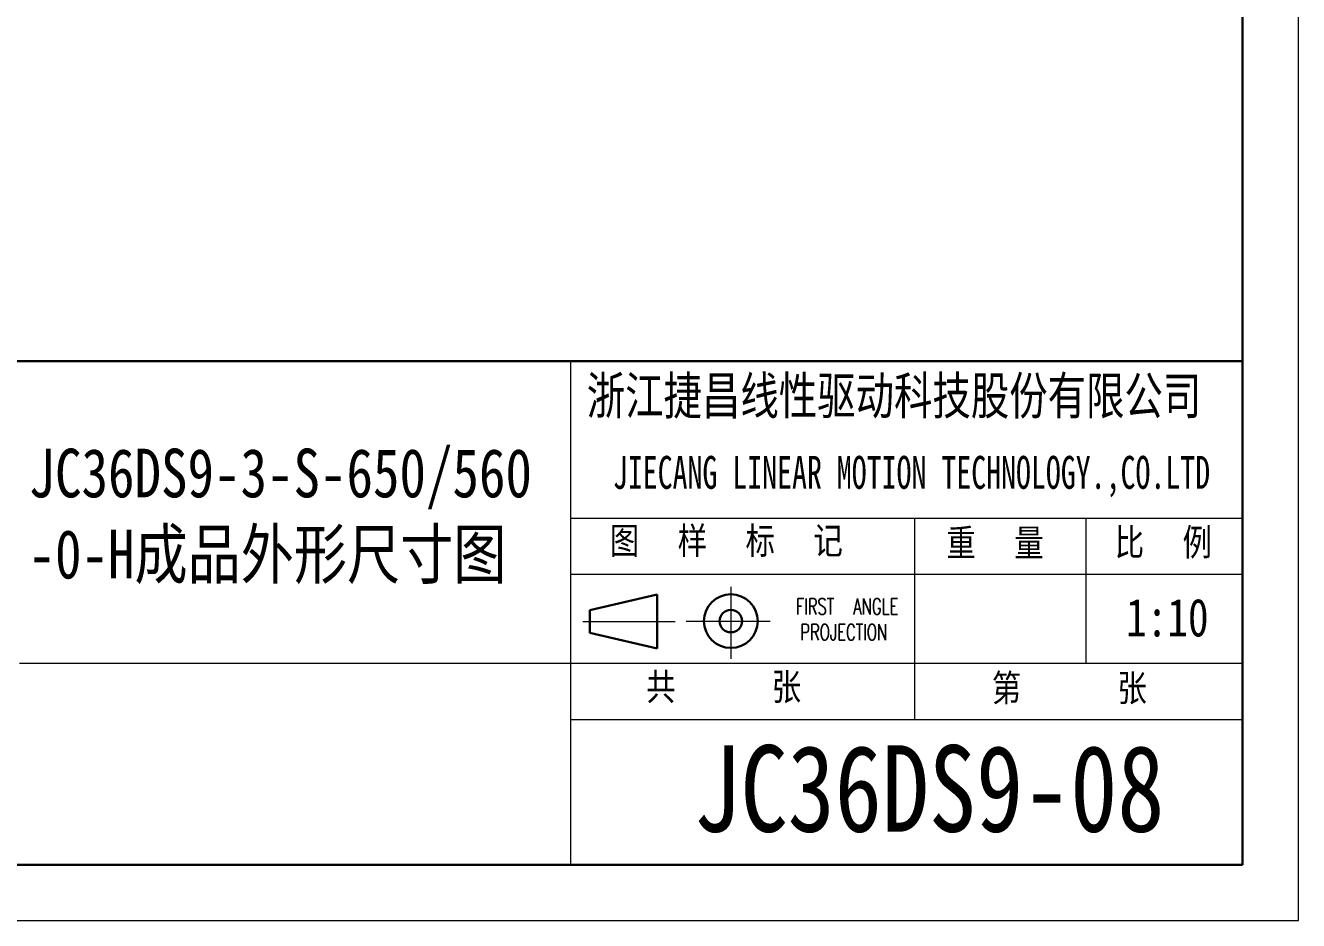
# Model space of a CAD drawing. Header units: inches. Extents: x 5637 to 5934, y 574 to 784.
# Drawn here: x 5816.7 to 5934.3, y 573.6 to 656.4 of the extents above; entities that cross this region are included whole.
import ezdxf

# ---------------------------------------------------------------- set-up
doc = ezdxf.new("R2010")
doc.units = ezdxf.units.IN
doc.header["$MEASUREMENT"] = 0
doc.linetypes.add('AD_LTYPE2 0.15 mm', pattern=[16, 13, -1, 1, -1])
for name, color, linetype, lineweight in [('6文字层', 3, 'Continuous', 18), ('ACAD0', 7, 'Continuous', 35), ('图框', 7, 'Continuous', 25)]:
    doc.layers.add(name, color=color, linetype=linetype, lineweight=lineweight)
doc.styles.add('SLDTEXTSTYLE3', font='txt.shx', dxfattribs={"width": 0.666667, "bigfont": 'gbcbig.shx'})
doc.styles.get("Standard").update_dxf_attribs({"font": 'txt.shx', "width": 0.8})
doc.styles.add('标准', font='', dxfattribs={"width": 0.667})
doc.styles.get('标准').set_extended_font_data('宋体')

msp = doc.modelspace()

# ---------------------------------------------------------------- linework, layer by layer
at = {"layer": 'ACAD0', "color": 0, "linetype": 'Continuous', "lineweight": 0}
for p, q in [((5934.3289, 573.6169), (5934.3289, 783.6172)), ((5867.0489, 625.3304), (5867.0489, 578.7624)), ((5867.0019, 610.8149), (5929.0925, 610.8149)), ((5898.8349, 610.8149), (5898.8349, 592.1877)), ((5914.6544, 610.8149), (5914.6544, 597.4183)), ((5867.0019, 605.6406), (5929.0925, 605.6406)), ((5816.1003, 597.4183), (5877.4005, 597.4183)), ((5877.4005, 597.4183), (5929.1395, 597.4183)), ((5867.0489, 592.2154), (5929.1395, 592.2154)), ((5637.3287, 573.6169), (5934.3289, 573.6169))]:
    msp.add_line(p, q, dxfattribs=at)
at = {"layer": 'ACAD0', "color": 0, "linetype": 'Continuous', "lineweight": 30}
for p, q in [((5929.1395, 581.8854), (5929.1395, 778.4238)), ((5753.4704, 625.3304), (5929.1395, 625.3304)), ((5929.1395, 625.3304), (5929.1395, 578.7624)), ((5868.837, 602.3057), (5875.0461, 603.7545)), ((5875.0461, 603.7545), (5875.0461, 598.7872)), ((5868.837, 602.3057), (5868.837, 600.236)), ((5868.837, 602.3057), (5868.837, 600.236)), ((5868.837, 600.236), (5875.0461, 598.7872)), ((5652.9569, 578.7624), (5929.1395, 578.7624)), ((5929.1395, 578.7624), (5753.4704, 578.7624))]:
    msp.add_line(p, q, dxfattribs=at)
at = {"layer": 'ACAD0', "color": 0, "linetype": 'AD_LTYPE2 0.15 mm', "lineweight": 15}
for p, q in [((5881.8564, 604.463), (5881.8564, 597.817)), ((5877.7227, 601.3063), (5885.4956, 601.3063)), ((5868.1753, 601.2708), (5876.6965, 601.2708))]:
    msp.add_line(p, q, dxfattribs=at)
at = {"layer": 'ACAD0', "color": 0, "linetype": 'Continuous', "lineweight": 30}
for radius in [2.4836, 1.0348]:
    msp.add_circle((5881.8564, 601.3063), radius, dxfattribs=at)

# ---------------------------------------------------------------- texts
at = {"layer": '6文字层', "attachment_point": 1}
for s, insert, char_height, width in [('{\\fsimsun|b0|i0|c0|p0;\\C0;JC36DS9-3-S-650/560\\P-0-H成品外形尺寸图}', (5816.9427, 617.2501), 4.5, 54.467901), ('{\\f@SimSun|b0|i0|c0|p0;\\C0;1:10}', (5918.395, 603.3894), 3.5, 16.490228), ('{\\fSimSun|b0|i0|c134|p0;\\C0;JC36DS9-08}', (5878.3981, 589.8298), 8, 105.833148)]:
    msp.add_mtext(s, dxfattribs=dict(at, insert=insert, char_height=char_height, width=width))
at = {"layer": 'ACAD0', "color": 0, "linetype": 'Continuous', "lineweight": 0, "char_height": 2.49211, "width": 29.413068, "attachment_point": 1, "line_spacing_factor": 1.15057}
for s, insert in [('图  样  标  记', (5870.6674, 609.9948)), ('重  量', (5901.7801, 609.7994)), ('比  例', (5917.3399, 609.8531)), ('共     张', (5874.0316, 596.4844)), ('第     张', (5905.9797, 596.3742))]:
    msp.add_mtext(s, dxfattribs=dict(at, insert=insert))
at = {"layer": 'ACAD0', "color": 0, "linetype": 'Continuous', "lineweight": 0, "attachment_point": 1, "line_spacing_factor": 1.15057, "style": 'SLDTEXTSTYLE3'}
for s, insert, char_height, width in [('FIRST  ANGLE', (5887.8682, 603.4115), 1.495268, 11.894965), ('PROJECTION', (5888.2786, 601.0278), 1.49527, 5.242924)]:
    msp.add_mtext(s, dxfattribs=dict(at, insert=insert, char_height=char_height, width=width))
at = {"layer": '图框', "lineweight": 15, "insert": (5868.5384, 623.8876), "char_height": 3.470202, "width": 64.827171, "attachment_point": 1, "style": '标准'}
msp.add_mtext('{\\W0.75;浙江捷昌线性驱动科技股份有限公司}', dxfattribs=at)
at = {"layer": '图框', "linetype": 'Continuous', "lineweight": 15, "insert": (5898.5547, 614.6677), "char_height": 3.04175, "attachment_point": 5, "style": '标准'}
msp.add_mtext('JIECANG LINEAR MOTION TECHNOLOGY.,CO.LTD', dxfattribs=at)

doc.saveas('drawing.dxf')
